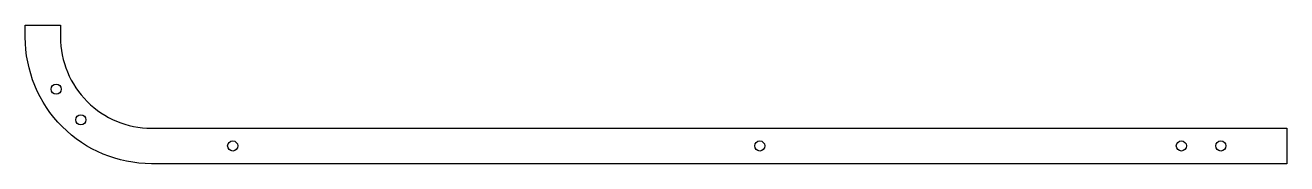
# Model space of a CAD drawing. Header units: millimetres. Extents: x -750 to 0, y 0 to 82.
import ezdxf

# ---------------------------------------------------------------- set-up
doc = ezdxf.new("R2010")
doc.units = ezdxf.units.MM
for name, color, linetype in [('A_SIDE_HOLES_15.5', 7, 'Continuous'), ('B_SIDE_HOLES_15.5', 7, 'Continuous'), ('OUTSIDE_THROUGH', 7, 'Continuous')]:
    doc.layers.add(name, color=color, linetype=linetype)

msp = doc.modelspace()

# ---------------------------------------------------------------- linework, layer by layer
at = {"layer": 'A_SIDE_HOLES_15.5'}
for centre in [(-731.64, 44.15), (-626.65, 10.5), (-62.67, 10.5)]:
    msp.add_circle(centre, 3, dxfattribs=at)
at = {"layer": 'B_SIDE_HOLES_15.5'}
for centre in [(-716.93, 25.99), (-313.33, 10.5), (-39.17, 10.5)]:
    msp.add_circle(centre, 3, dxfattribs=at)
at = {"layer": 'OUTSIDE_THROUGH'}
msp.add_lwpolyline([(0, 0), (-675, 0, -0.414214), (-750, 75), (-750, 82), (-729, 82), (-729, 75, 0.414214), (-675, 21), (0, 21)], format="xyb", close=True, dxfattribs=at)

doc.saveas('drawing.dxf')
